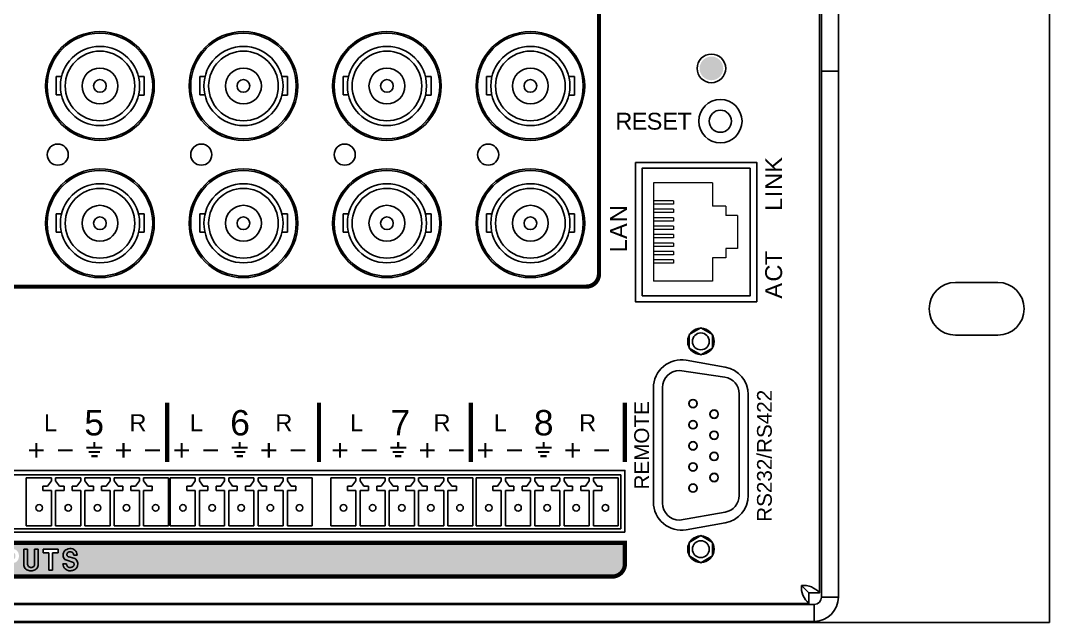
# Model space of a CAD drawing. Header units: inches. Extents: x 0.5 to 19.5, y 0.5 to 12.5.
# Drawn here: x 14.624 to 19.5, y 0.506 to 3.356 of the extents above; entities that cross this region are included whole.
import ezdxf
from ezdxf.enums import TextEntityAlignment as Align

# ---------------------------------------------------------------- set-up
doc = ezdxf.new("R2010")
doc.units = ezdxf.units.IN
doc.header["$MEASUREMENT"] = 0
doc.styles.add('CAD_SALES', font='ARIAL.TTF')

# ---------------------------------------------------------------- blocks, each defined once
blk = doc.blocks.new('8 AUDIO IN')
for p, q in [((-2.8706, 0.2715), (2.8706, 0.2715)), ((0.0529, 0.0295), (0.0529, 0.2575)), ((0.0529, 0.2575), (0.1719, 0.2575)), ((0.1719, 0.2431), (0.1719, 0.2575)), ((0.1919, 0.2575), (0.3109, 0.2575)), ((0.1919, 0.2575), (0.1919, 0.2431)), ((0.3109, 0.2431), (0.3109, 0.2575)), ((0.3309, 0.2575), (0.3309, 0.2431)), ((0.3309, 0.2575), (0.4499, 0.2575)), ((0.4499, 0.2431), (0.4499, 0.2575)), ((0.4699, 0.2575), (0.4699, 0.2431)), ((0.4699, 0.2575), (0.5889, 0.2575)), ((0.5889, 0.2431), (0.5889, 0.2575)), ((0.6089, 0.2575), (0.6089, 0.2431)), ((0.6089, 0.2575), (0.7269, 0.2575)), ((0.7269, 0.2575), (0.7269, 0.0295)), ((0.7344, 0.0295), (0.7344, 0.2575)), ((0.7344, 0.2575), (0.8534, 0.2575)), ((0.8534, 0.2431), (0.8534, 0.2575)), ((0.8734, 0.2575), (0.9924, 0.2575)), ((0.8734, 0.2575), (0.8734, 0.2431)), ((0.9924, 0.2431), (0.9924, 0.2575)), ((1.0124, 0.2575), (1.0124, 0.2431)), ((1.0124, 0.2575), (1.1314, 0.2575)), ((1.1314, 0.2431), (1.1314, 0.2575)), ((1.1514, 0.2575), (1.1514, 0.2431)), ((1.1514, 0.2575), (1.2704, 0.2575)), ((1.2704, 0.2431), (1.2704, 0.2575)), ((1.2904, 0.2575), (1.2904, 0.2431)), ((1.2904, 0.2575), (1.4084, 0.2575)), ((1.4084, 0.2575), (1.4084, 0.0295)), ((1.4954, 0.0295), (1.4954, 0.2575)), ((1.4954, 0.2575), (1.6144, 0.2575)), ((1.6144, 0.2431), (1.6144, 0.2575)), ((1.6344, 0.2575), (1.7534, 0.2575)), ((1.6344, 0.2575), (1.6344, 0.2431)), ((1.7534, 0.2431), (1.7534, 0.2575)), ((1.7734, 0.2575), (1.7734, 0.2431)), ((1.7734, 0.2575), (1.8924, 0.2575)), ((1.8924, 0.2431), (1.8924, 0.2575)), ((1.9124, 0.2575), (1.9124, 0.2431)), ((1.9124, 0.2575), (2.0314, 0.2575)), ((2.0314, 0.2431), (2.0314, 0.2575)), ((2.0514, 0.2575), (2.0514, 0.2431)), ((2.0514, 0.2575), (2.1694, 0.2575)), ((2.1694, 0.2575), (2.1694, 0.0295)), ((2.1844, 0.0295), (2.1844, 0.2575)), ((2.1844, 0.2575), (2.3034, 0.2575)), ((2.3034, 0.2431), (2.3034, 0.2575)), ((2.3234, 0.2575), (2.4424, 0.2575)), ((2.3234, 0.2575), (2.3234, 0.2431)), ((2.4424, 0.2431), (2.4424, 0.2575)), ((2.4624, 0.2575), (2.4624, 0.2431)), ((2.4624, 0.2575), (2.5814, 0.2575)), ((2.5814, 0.2431), (2.5814, 0.2575)), ((2.6014, 0.2575), (2.6014, 0.2431)), ((2.6014, 0.2575), (2.7204, 0.2575)), ((2.7204, 0.2431), (2.7204, 0.2575)), ((2.7404, 0.2575), (2.7404, 0.2431)), ((2.7404, 0.2575), (2.8584, 0.2575)), ((2.8584, 0.2575), (2.8584, 0.0295)), ((2.8706, 0.0155), (2.8706, 0.2715)), ((0.1319, 0.1974), (0.1319, 0.2174)), ((0.1319, 0.2174), (0.1539, 0.2174)), ((0.1719, 0.1974), (0.1319, 0.1974)), ((0.1539, 0.2174), (0.1719, 0.2431)), ((0.1719, 0.0295), (0.1719, 0.1974)), ((0.1919, 0.2431), (0.2099, 0.2174)), ((0.2319, 0.1974), (0.1919, 0.1974)), ((0.1919, 0.1974), (0.1919, 0.0295)), ((0.2099, 0.2174), (0.2319, 0.2174)), ((0.2319, 0.2174), (0.2319, 0.1974)), ((0.2709, 0.1974), (0.2709, 0.2174)), ((0.2709, 0.2174), (0.2929, 0.2174)), ((0.3109, 0.1974), (0.2709, 0.1974)), ((0.2929, 0.2174), (0.3109, 0.2431)), ((0.3109, 0.0295), (0.3109, 0.1974)), ((0.3309, 0.2431), (0.3489, 0.2174)), ((0.3709, 0.1974), (0.3309, 0.1974)), ((0.3309, 0.1974), (0.3309, 0.0295)), ((0.3489, 0.2174), (0.3709, 0.2174)), ((0.3709, 0.2174), (0.3709, 0.1974)), ((0.4099, 0.1974), (0.4099, 0.2174)), ((0.4099, 0.2174), (0.4319, 0.2174)), ((0.4499, 0.1974), (0.4099, 0.1974)), ((0.4319, 0.2174), (0.4499, 0.2431)), ((0.4499, 0.0295), (0.4499, 0.1974)), ((0.4699, 0.2431), (0.4879, 0.2174)), ((0.5099, 0.1974), (0.4699, 0.1974)), ((0.4699, 0.1974), (0.4699, 0.0295)), ((0.4879, 0.2174), (0.5099, 0.2174)), ((0.5099, 0.2174), (0.5099, 0.1974)), ((0.5489, 0.1974), (0.5489, 0.2174)), ((0.5489, 0.2174), (0.5709, 0.2174)), ((0.5889, 0.1974), (0.5489, 0.1974)), ((0.5709, 0.2174), (0.5889, 0.2431)), ((0.5889, 0.0295), (0.5889, 0.1974)), ((0.6089, 0.2431), (0.6269, 0.2174)), ((0.6489, 0.1974), (0.6089, 0.1974)), ((0.6089, 0.1974), (0.6089, 0.0295)), ((0.6269, 0.2174), (0.6489, 0.2174)), ((0.6489, 0.2174), (0.6489, 0.1974)), ((0.8134, 0.1974), (0.8134, 0.2174)), ((0.8134, 0.2174), (0.8354, 0.2174)), ((0.8534, 0.1974), (0.8134, 0.1974)), ((0.8354, 0.2174), (0.8534, 0.2431)), ((0.8534, 0.0295), (0.8534, 0.1974)), ((0.8734, 0.2431), (0.8914, 0.2174)), ((0.9134, 0.1974), (0.8734, 0.1974)), ((0.8734, 0.1974), (0.8734, 0.0295)), ((0.8914, 0.2174), (0.9134, 0.2174)), ((0.9134, 0.2174), (0.9134, 0.1974)), ((0.9524, 0.1974), (0.9524, 0.2174)), ((0.9524, 0.2174), (0.9744, 0.2174)), ((0.9924, 0.1974), (0.9524, 0.1974)), ((0.9744, 0.2174), (0.9924, 0.2431)), ((0.9924, 0.0295), (0.9924, 0.1974)), ((1.0124, 0.2431), (1.0304, 0.2174)), ((1.0524, 0.1974), (1.0124, 0.1974)), ((1.0124, 0.1974), (1.0124, 0.0295)), ((1.0304, 0.2174), (1.0524, 0.2174)), ((1.0524, 0.2174), (1.0524, 0.1974)), ((1.0914, 0.1974), (1.0914, 0.2174)), ((1.0914, 0.2174), (1.1134, 0.2174)), ((1.1314, 0.1974), (1.0914, 0.1974)), ((1.1134, 0.2174), (1.1314, 0.2431)), ((1.1314, 0.0295), (1.1314, 0.1974)), ((1.1514, 0.2431), (1.1694, 0.2174)), ((1.1914, 0.1974), (1.1514, 0.1974)), ((1.1514, 0.1974), (1.1514, 0.0295)), ((1.1694, 0.2174), (1.1914, 0.2174)), ((1.1914, 0.2174), (1.1914, 0.1974)), ((1.2304, 0.1974), (1.2304, 0.2174)), ((1.2304, 0.2174), (1.2524, 0.2174)), ((1.2704, 0.1974), (1.2304, 0.1974)), ((1.2524, 0.2174), (1.2704, 0.2431)), ((1.2704, 0.0295), (1.2704, 0.1974)), ((1.2904, 0.2431), (1.3084, 0.2174)), ((1.3304, 0.1974), (1.2904, 0.1974)), ((1.2904, 0.1974), (1.2904, 0.0295)), ((1.3084, 0.2174), (1.3304, 0.2174)), ((1.3304, 0.2174), (1.3304, 0.1974)), ((1.5744, 0.1974), (1.5744, 0.2174)), ((1.5744, 0.2174), (1.5964, 0.2174)), ((1.6144, 0.1974), (1.5744, 0.1974)), ((1.5964, 0.2174), (1.6144, 0.2431)), ((1.6144, 0.0295), (1.6144, 0.1974)), ((1.6344, 0.2431), (1.6524, 0.2174)), ((1.6744, 0.1974), (1.6344, 0.1974)), ((1.6344, 0.1974), (1.6344, 0.0295)), ((1.6524, 0.2174), (1.6744, 0.2174)), ((1.6744, 0.2174), (1.6744, 0.1974)), ((1.7134, 0.1974), (1.7134, 0.2174)), ((1.7134, 0.2174), (1.7354, 0.2174)), ((1.7534, 0.1974), (1.7134, 0.1974)), ((1.7354, 0.2174), (1.7534, 0.2431)), ((1.7534, 0.0295), (1.7534, 0.1974)), ((1.7734, 0.2431), (1.7914, 0.2174)), ((1.8134, 0.1974), (1.7734, 0.1974)), ((1.7734, 0.1974), (1.7734, 0.0295)), ((1.7914, 0.2174), (1.8134, 0.2174)), ((1.8134, 0.2174), (1.8134, 0.1974)), ((1.8524, 0.1974), (1.8524, 0.2174)), ((1.8524, 0.2174), (1.8744, 0.2174)), ((1.8924, 0.1974), (1.8524, 0.1974)), ((1.8744, 0.2174), (1.8924, 0.2431)), ((1.8924, 0.0295), (1.8924, 0.1974)), ((1.9124, 0.2431), (1.9304, 0.2174)), ((1.9524, 0.1974), (1.9124, 0.1974)), ((1.9124, 0.1974), (1.9124, 0.0295)), ((1.9304, 0.2174), (1.9524, 0.2174)), ((1.9524, 0.2174), (1.9524, 0.1974)), ((1.9914, 0.1974), (1.9914, 0.2174)), ((1.9914, 0.2174), (2.0134, 0.2174)), ((2.0314, 0.1974), (1.9914, 0.1974)), ((2.0134, 0.2174), (2.0314, 0.2431)), ((2.0314, 0.0295), (2.0314, 0.1974)), ((2.0514, 0.2431), (2.0694, 0.2174)), ((2.0914, 0.1974), (2.0514, 0.1974)), ((2.0514, 0.1974), (2.0514, 0.0295)), ((2.0694, 0.2174), (2.0914, 0.2174)), ((2.0914, 0.2174), (2.0914, 0.1974)), ((2.2634, 0.1974), (2.2634, 0.2174)), ((2.2634, 0.2174), (2.2854, 0.2174)), ((2.3034, 0.1974), (2.2634, 0.1974)), ((2.2854, 0.2174), (2.3034, 0.2431)), ((2.3034, 0.0295), (2.3034, 0.1974)), ((2.3234, 0.2431), (2.3414, 0.2174)), ((2.3634, 0.1974), (2.3234, 0.1974)), ((2.3234, 0.1974), (2.3234, 0.0295)), ((2.3414, 0.2174), (2.3634, 0.2174)), ((2.3634, 0.2174), (2.3634, 0.1974)), ((2.4024, 0.1974), (2.4024, 0.2174)), ((2.4024, 0.2174), (2.4244, 0.2174)), ((2.4424, 0.1974), (2.4024, 0.1974)), ((2.4244, 0.2174), (2.4424, 0.2431)), ((2.4424, 0.0295), (2.4424, 0.1974)), ((2.4624, 0.2431), (2.4804, 0.2174)), ((2.5024, 0.1974), (2.4624, 0.1974)), ((2.4624, 0.1974), (2.4624, 0.0295)), ((2.4804, 0.2174), (2.5024, 0.2174)), ((2.5024, 0.2174), (2.5024, 0.1974)), ((2.5414, 0.1974), (2.5414, 0.2174)), ((2.5414, 0.2174), (2.5634, 0.2174)), ((2.5814, 0.1974), (2.5414, 0.1974)), ((2.5634, 0.2174), (2.5814, 0.2431)), ((2.5814, 0.0295), (2.5814, 0.1974)), ((2.6014, 0.2431), (2.6194, 0.2174)), ((2.6414, 0.1974), (2.6014, 0.1974)), ((2.6014, 0.1974), (2.6014, 0.0295)), ((2.6194, 0.2174), (2.6414, 0.2174)), ((2.6414, 0.2174), (2.6414, 0.1974)), ((2.6804, 0.1974), (2.6804, 0.2174)), ((2.6804, 0.2174), (2.7024, 0.2174)), ((2.7204, 0.1974), (2.6804, 0.1974)), ((2.7024, 0.2174), (2.7204, 0.2431)), ((2.7204, 0.0295), (2.7204, 0.1974)), ((2.7404, 0.2431), (2.7584, 0.2174)), ((2.7804, 0.1974), (2.7404, 0.1974)), ((2.7404, 0.1974), (2.7404, 0.0295)), ((2.7584, 0.2174), (2.7804, 0.2174)), ((2.7804, 0.2174), (2.7804, 0.1974)), ((-2.8706, 0.0155), (2.8706, 0.0155)), ((0.1719, 0.0295), (0.0529, 0.0295)), ((0.3109, 0.0295), (0.1919, 0.0295)), ((0.4499, 0.0295), (0.3309, 0.0295)), ((0.5889, 0.0295), (0.4699, 0.0295)), ((0.7269, 0.0295), (0.6089, 0.0295)), ((0.8534, 0.0295), (0.7344, 0.0295)), ((0.9924, 0.0295), (0.8734, 0.0295)), ((1.1314, 0.0295), (1.0124, 0.0295)), ((1.2704, 0.0295), (1.1514, 0.0295)), ((1.4084, 0.0295), (1.2904, 0.0295)), ((1.6144, 0.0295), (1.4954, 0.0295)), ((1.7534, 0.0295), (1.6344, 0.0295)), ((1.8924, 0.0295), (1.7734, 0.0295)), ((2.0314, 0.0295), (1.9124, 0.0295)), ((2.1694, 0.0295), (2.0514, 0.0295)), ((2.3034, 0.0295), (2.1844, 0.0295)), ((2.4424, 0.0295), (2.3234, 0.0295)), ((2.5814, 0.0295), (2.4624, 0.0295)), ((2.7204, 0.0295), (2.6014, 0.0295)), ((2.8584, 0.0295), (2.7404, 0.0295))]:
    blk.add_line(p, q)
for centre in [(0.1139, 0.1155), (0.2519, 0.1155), (0.3899, 0.1155), (0.5279, 0.1155), (0.6659, 0.1155), (0.7954, 0.1155), (0.9334, 0.1155), (1.0714, 0.1155), (1.2094, 0.1155), (1.3474, 0.1155), (1.5564, 0.1155), (1.6944, 0.1155), (1.8324, 0.1155), (1.9704, 0.1155), (2.1084, 0.1155), (2.2454, 0.1155), (2.3834, 0.1155), (2.5214, 0.1155), (2.6594, 0.1155), (2.7974, 0.1155)]:
    blk.add_circle(centre, 0.0155)
blk = doc.blocks.new('BNC')
for p, q in [((-0.2075, 0.0445), (-0.1821, 0.0445)), ((-0.2075, -0.0425), (-0.2075, 0.0445)), ((0.182, 0.0451), (0.2093, 0.0451)), ((0.2093, 0.0451), (0.2093, -0.0427)), ((-0.1826, -0.0425), (-0.2075, -0.0425)), ((0.2093, -0.0427), (0.1826, -0.0427))]:
    blk.add_line(p, q)
for radius in [0.25, 0.1875, 0.165, 0.085, 0.03]:
    blk.add_circle((0, 0), radius)
blk = doc.blocks.new('A$C59155F85')
for p, q in [((8.42, -2.525), (8.42, -0.035)), ((8.5, -2.525), (8.5, -0.035)), ((8.5, -2.525), (8.42, -2.525))]:
    blk.add_line(p, q)
blk = doc.blocks.new('A$C5CC237B7')
for p, q in [((-8.385, 0.08), (8.385, 0.08)), ((-8.385, 0.08), (-8.385, 0)), ((-8.385, 0), (8.385, 0)), ((-8.5, -2.525), (-8.5, -0.035)), ((-8.5, -0.035), (-8.42, -0.035)), ((-8.42, -2.525), (-8.42, -0.035)), ((-8.5, -2.525), (-8.42, -2.525))]:
    blk.add_line(p, q)
for radius in [0.115, 0.035]:
    blk.add_arc((-8.385, -0.035), radius, 90, 180)
blk = doc.blocks.new('RS-232')
h = blk.add_hatch(color=256)
edge = h.paths.add_edge_path()
edge.add_arc((0.2894, 0.0372), 0.0199, 0, 360)
edge = h.paths.add_edge_path(flags=16)
edge.add_arc((0.2894, 0.0372), 0.015, 0, 360)
h = blk.add_hatch(color=256)
edge = h.paths.add_edge_path()
edge.add_arc((0.3894, 0.0372), 0.0199, 0, 360)
edge = h.paths.add_edge_path(flags=16)
edge.add_arc((0.3894, 0.0372), 0.015, 0, 360)
h = blk.add_hatch(color=256)
edge = h.paths.add_edge_path()
edge.add_arc((0.4894, 0.0372), 0.0199, 0, 360)
edge = h.paths.add_edge_path(flags=16)
edge.add_arc((0.4894, 0.0372), 0.015, 0, 360)
h = blk.add_hatch(color=256)
edge = h.paths.add_edge_path()
edge.add_arc((0.5894, 0.0372), 0.0199, 0, 360)
edge = h.paths.add_edge_path(flags=16)
edge.add_arc((0.5894, 0.0372), 0.015, 0, 360)
h = blk.add_hatch(color=256)
edge = h.paths.add_edge_path()
edge.add_arc((0.6894, 0.0372), 0.0199, 0, 360)
edge = h.paths.add_edge_path(flags=16)
edge.add_arc((0.6894, 0.0372), 0.015, 0, 360)
h = blk.add_hatch(color=256)
edge = h.paths.add_edge_path()
edge.add_arc((0.3394, -0.0628), 0.0199, 0, 360)
edge = h.paths.add_edge_path(flags=16)
edge.add_arc((0.3394, -0.0628), 0.015, 0, 360)
h = blk.add_hatch(color=256)
edge = h.paths.add_edge_path()
edge.add_arc((0.4394, -0.0628), 0.0199, 0, 360)
edge = h.paths.add_edge_path(flags=16)
edge.add_arc((0.4394, -0.0628), 0.015, 0, 360)
h = blk.add_hatch(color=256)
edge = h.paths.add_edge_path()
edge.add_arc((0.5394, -0.0628), 0.0199, 0, 360)
edge = h.paths.add_edge_path(flags=16)
edge.add_arc((0.5394, -0.0628), 0.015, 0, 360)
h = blk.add_hatch(color=256)
edge = h.paths.add_edge_path()
edge.add_arc((0.6394, -0.0628), 0.0199, 0, 360)
edge = h.paths.add_edge_path(flags=16)
edge.add_arc((0.6394, -0.0628), 0.015, 0, 360)
for p, q in [((0.218, 0.1816), (0.766, 0.1816)), ((0.138, 0.1016), (0.1756, -0.1156)), ((0.846, 0.1016), (0.8144, -0.1135)), ((0.2544, -0.1819), (0.7353, -0.1819))]:
    blk.add_line(p, q)
at = {"linetype": 'Continuous'}
for p, q in [((-0.0644, 0.0001), (-0.0322, 0.0558)), ((-0.0322, 0.0558), (0.0322, 0.0558)), ((0.0322, 0.0558), (0.0644, 0.0001)), ((0.9196, 0.0001), (0.9518, 0.0558)), ((0.9518, 0.0558), (1.0162, 0.0558)), ((1.0162, 0.0558), (1.0484, 0.0001)), ((-0.0321, -0.0557), (-0.0644, 0.0001)), ((0.0644, 0.0001), (0.0321, -0.0557)), ((0.9519, -0.0557), (0.9196, 0.0001)), ((1.0484, 0.0001), (1.0161, -0.0557)), ((0.0321, -0.0557), (-0.0321, -0.0557)), ((1.0161, -0.0557), (0.9519, -0.0557))]:
    blk.add_line(p, q, dxfattribs=at)
at = {"color": 0, "linetype": 'Continuous'}
for centre in [(0.2894, 0.0372), (0.3894, 0.0372), (0.4894, 0.0372), (0.5894, 0.0372), (0.6894, 0.0372), (0.3394, -0.0628), (0.4394, -0.0628), (0.5394, -0.0628), (0.6394, -0.0628)]:
    blk.add_circle(centre, 0.02, dxfattribs=at)
for centre in [(0, 0), (0.984, 0)]:
    blk.add_circle(centre, 0.04)
for centre, start, end in [((0.218, 0.1016), 90, 180), ((0.766, 0.1016), 0, 90), ((0.2544, -0.1019), 189.8164, 270), ((0.7353, -0.1019), 270, 351.6454)]:
    blk.add_arc(centre, 0.08, start, end)
blk = doc.blocks.new('RJ-45 F')
at = {"linetype": 'Continuous', "lineweight": 18}
for p, q in [((-0.233, -0.077), (-0.233, 0.2015)), ((0.233, 0.2015), (-0.233, 0.2015)), ((-0.148, 0.1065), (-0.148, 0.2015)), ((-0.132, 0.1065), (-0.132, 0.2015)), ((-0.108, 0.1065), (-0.108, 0.2015)), ((-0.092, 0.1065), (-0.092, 0.2015)), ((-0.068, 0.1065), (-0.068, 0.2015)), ((-0.052, 0.1065), (-0.052, 0.2015)), ((-0.028, 0.1065), (-0.028, 0.2015)), ((-0.012, 0.1065), (-0.012, 0.2015)), ((0.012, 0.1065), (0.012, 0.2015)), ((0.028, 0.1065), (0.028, 0.2015)), ((0.052, 0.1065), (0.052, 0.2015)), ((0.068, 0.1065), (0.068, 0.2015)), ((0.092, 0.1065), (0.092, 0.2015)), ((0.108, 0.1065), (0.108, 0.2015)), ((0.132, 0.1065), (0.132, 0.2015)), ((0.148, 0.1065), (0.148, 0.2015)), ((0.233, -0.077), (0.233, 0.2015)), ((-0.132, 0.1065), (-0.148, 0.1065)), ((-0.092, 0.1065), (-0.108, 0.1065)), ((-0.052, 0.1065), (-0.068, 0.1065)), ((-0.012, 0.1065), (-0.028, 0.1065)), ((0.028, 0.1065), (0.012, 0.1065)), ((0.068, 0.1065), (0.052, 0.1065)), ((0.108, 0.1065), (0.092, 0.1065)), ((0.148, 0.1065), (0.132, 0.1065)), ((-0.1225, -0.077), (-0.233, -0.077)), ((-0.1225, -0.1415), (-0.1225, -0.077)), ((0.233, -0.077), (0.1225, -0.077)), ((0.1225, -0.1415), (0.1225, -0.077)), ((-0.078, -0.1415), (-0.1225, -0.1415)), ((-0.078, -0.196), (-0.078, -0.1415)), ((0.078, -0.196), (0.078, -0.1415)), ((0.1225, -0.1415), (0.078, -0.1415)), ((0.078, -0.196), (-0.078, -0.196))]:
    blk.add_line(p, q, dxfattribs=at).dxf.unprotected_set("ltscale", 0)
at = {"color": 7, "linetype": 'Continuous'}
blk.add_lwpolyline([(-0.3025, 0.2558), (0.3025, 0.2558), (0.3025, -0.2558), (-0.3025, -0.2558)], close=True, dxfattribs=at)
blk = doc.blocks.new('LED - RED')
blk.add_hatch(color=1).paths.add_polyline_path([(-0.056, 0, 1), (0.056, 0, 1)])

msp = doc.modelspace()

# ---------------------------------------------------------------- hatches: boundary and pattern name
h = msp.add_hatch(color=256)
h.paths.add_polyline_path([(17.4279, 0.7233, 0.414214), (17.4879, 0.7833), (17.4879, 0.8833), (11.7079, 0.8833), (11.7079, 0.7833, 0.414214), (11.7679, 0.7233)])
h.paths.add_polyline_path([(14.2621, 0.8191, -0.095153), (14.269, 0.837, -0.091752), (14.2797, 0.8487, -0.082546), (14.2904, 0.8543, -0.162305), (14.312, 0.8543, -0.082546), (14.3227, 0.8487, -0.091752), (14.3334, 0.837, -0.083895), (14.3399, 0.8213, -0.120472), (14.3399, 0.7853, -0.096742), (14.3318, 0.7679, -0.103073), (14.3194, 0.7564, -0.131348), (14.3019, 0.7515, -0.133021), (14.2843, 0.7561, -0.102771), (14.2717, 0.7671, -0.097288), (14.2634, 0.7843, -0.113081)], flags=16)
h.paths.add_polyline_path([(14.3095, 0.8373, 0.008988), (14.3089, 0.8376, -0.007883)], flags=0)
h.paths.add_polyline_path([(14.3918, 0.7675, 0.008978), (14.3924, 0.7672, -0.007918)], flags=16)
h.paths.add_polyline_path([(14.4555, 0.8363), (14.4555, 0.8533), (14.5269, 0.8533), (14.5269, 0.8363), (14.4997, 0.8363), (14.4997, 0.7533), (14.4827, 0.7533), (14.4827, 0.8363)], flags=16)
h.paths.add_polyline_path([(14.5498, 0.8533), (14.5889, 0.8533, -0.145535), (14.601, 0.8502, -0.111039), (14.6093, 0.8423, -0.079512), (14.6142, 0.8322, -0.074652), (14.6159, 0.8208, -0.074652), (14.6142, 0.8094, -0.079512), (14.6093, 0.7993, -0.111039), (14.601, 0.7914, -0.145535), (14.5889, 0.7883), (14.5668, 0.7883), (14.5668, 0.7533), (14.5498, 0.7533)], flags=16)
h.paths.add_polyline_path([(14.5668, 0.8043), (14.5668, 0.8373), (14.5855, 0.8373, -0.124525), (14.5913, 0.8358, -0.095789), (14.5954, 0.8325, -0.091577), (14.5985, 0.8271, -0.084614), (14.5995, 0.8208, -0.084614), (14.5985, 0.8145, -0.091577), (14.5954, 0.8091, -0.095789), (14.5913, 0.8057, -0.124525), (14.5855, 0.8043)], flags=0)
h.paths.add_polyline_path([(14.6664, 0.7675, 0.008978), (14.6669, 0.7672, -0.007918)], flags=16)
h.paths.add_polyline_path([(14.73, 0.8363), (14.73, 0.8533), (14.8014, 0.8533), (14.8014, 0.8363), (14.7742, 0.8363), (14.7742, 0.7533), (14.7572, 0.7533), (14.7572, 0.8363)], flags=16)
h.paths.add_polyline_path([(14.8427, 0.7764, -0.009514), (14.8424, 0.7771, 0.010687)], flags=16)

# ---------------------------------------------------------------- linework, layer by layer
for p, q in [((14.6391, 0.8533), (14.6391, 0.7813)), ((14.6561, 0.8533), (14.6391, 0.8533)), ((14.6561, 0.7833), (14.6561, 0.8533)), ((14.6901, 0.8533), (14.6901, 0.7833)), ((14.7071, 0.8533), (14.6901, 0.8533)), ((14.7071, 0.7813), (14.7071, 0.8533)), ((14.73, 0.8533), (14.8014, 0.8533)), ((14.73, 0.8363), (14.73, 0.8533)), ((14.7572, 0.8363), (14.73, 0.8363)), ((14.7572, 0.7533), (14.7572, 0.8363)), ((14.7742, 0.8363), (14.7742, 0.7533)), ((14.8014, 0.8363), (14.7742, 0.8363)), ((14.8014, 0.8533), (14.8014, 0.8363)), ((14.8244, 0.7833), (14.8414, 0.7833)), ((14.8694, 0.7923), (14.8422, 0.8003)), ((14.8516, 0.8163), (14.8754, 0.8103)), ((14.8915, 0.8253), (14.8754, 0.8253)), ((14.7742, 0.7533), (14.7572, 0.7533)), ((18.3248, 0.6813), (18.3598, 0.6463))]:
    msp.add_line(p, q)
for points in [[(0.4998, 5.7263), (0.4998, 0.5063), (19.4998, 0.5063), (19.4998, 5.7263)], [(1.5898, 0.6463), (1.5898, 5.5863), (1.6398, 5.5863), (1.6398, 5.6363), (18.3598, 5.6363), (18.3598, 5.5863), (18.4098, 5.5863), (18.4098, 0.6463), (18.3598, 0.6463), (18.3598, 0.5963), (1.6398, 0.5963), (1.6398, 0.6463)], [(17.5378, 2.6846), (17.5378, 2.0246), (18.1128, 2.0246), (18.1128, 2.6846)], [(17.4879, 0.9333), (11.7079, 0.9333), (11.7079, 1.2263), (17.4879, 1.2263)]]:
    msp.add_lwpolyline(points, close=True)
at = {"const_width": 0.02}
for points in [[(12.0351, 2.0963), (17.3049, 2.0963, 0.414214), (17.3649, 2.1563), (17.3649, 5.4813, 0.414214), (17.3049, 5.5413), (11.7649, 5.5413, 0.414214), (11.7049, 5.4813), (11.7049, 2.1563, 0.414214), (11.7649, 2.0963)], [(11.7079, 0.8833), (11.7079, 0.7833, 0.414214), (11.7679, 0.7233), (17.4279, 0.7233, 0.414214), (17.4879, 0.7833), (17.4879, 0.8833)]]:
    msp.add_lwpolyline(points, format="xyb", close=True, dxfattribs=at)
for points in [[(19.0548, 1.8663, -1), (19.0548, 2.1163), (19.2548, 2.1163, -1), (19.2548, 1.8663)], [(17.6233, 1.6173), (17.6233, 1.0753, 0.466308), (17.7783, 0.9453), (17.9633, 0.9779, 0.36397), (18.0723, 1.1079), (18.0723, 1.5847, 0.36397), (17.9633, 1.7147), (17.7783, 1.7473, 0.466308)]]:
    msp.add_lwpolyline(points, format="xyb", close=True)
for points, const_width in [([(15.3179, 1.5463), (15.3179, 1.2663)], 0.02), ([(16.0379, 1.5463), (16.0379, 1.2663)], 0.02), ([(16.7579, 1.5463), (16.7579, 1.2663)], 0.02), ([(17.4879, 1.5463), (17.4879, 1.2663)], 0.02), ([(14.9734, 1.3613), (14.9734, 1.3337)], 0.01), ([(15.6624, 1.3613), (15.6624, 1.3337)], 0.01), ([(16.4134, 1.3613), (16.4134, 1.3337)], 0.01), ([(17.1024, 1.3613), (17.1024, 1.3337)], 0.01), ([(14.6628, 1.3213), (14.7328, 1.3213)], 0.01), ([(14.6978, 1.3563), (14.6978, 1.2863)], 0.01), ([(14.8006, 1.3213), (14.8706, 1.3213)], 0.01), ([(14.9354, 1.3337), (15.0114, 1.3337)], 0.01), ([(14.9469, 1.3137), (14.9999, 1.3137)], 0.01), ([(15.0762, 1.3213), (15.1462, 1.3213)], 0.01), ([(15.1112, 1.3563), (15.1112, 1.2863)], 0.01), ([(15.214, 1.3213), (15.284, 1.3213)], 0.01), ([(15.3518, 1.3213), (15.4218, 1.3213)], 0.01), ([(15.3868, 1.3563), (15.3868, 1.2863)], 0.01), ([(15.4896, 1.3213), (15.5596, 1.3213)], 0.01), ([(15.6244, 1.3337), (15.7004, 1.3337)], 0.01), ([(15.6359, 1.3137), (15.6889, 1.3137)], 0.01), ([(15.7652, 1.3213), (15.8352, 1.3213)], 0.01), ([(15.8002, 1.3563), (15.8002, 1.2863)], 0.01), ([(15.903, 1.3213), (15.973, 1.3213)], 0.01), ([(16.1028, 1.3213), (16.1728, 1.3213)], 0.01), ([(16.1378, 1.3563), (16.1378, 1.2863)], 0.01), ([(16.2406, 1.3213), (16.3106, 1.3213)], 0.01), ([(16.3754, 1.3337), (16.4514, 1.3337)], 0.01), ([(16.3869, 1.3137), (16.4399, 1.3137)], 0.01), ([(16.5162, 1.3213), (16.5862, 1.3213)], 0.01), ([(16.5512, 1.3563), (16.5512, 1.2863)], 0.01), ([(16.654, 1.3213), (16.724, 1.3213)], 0.01), ([(16.7918, 1.3213), (16.8618, 1.3213)], 0.01), ([(16.8268, 1.3563), (16.8268, 1.2863)], 0.01), ([(16.9296, 1.3213), (16.9996, 1.3213)], 0.01), ([(17.0644, 1.3337), (17.1404, 1.3337)], 0.01), ([(17.0759, 1.3137), (17.1289, 1.3137)], 0.01), ([(17.2052, 1.3213), (17.2752, 1.3213)], 0.01), ([(17.2402, 1.3563), (17.2402, 1.2863)], 0.01), ([(17.343, 1.3213), (17.413, 1.3213)], 0.01), ([(14.9585, 1.2937), (14.9883, 1.2937)], 0.01), ([(15.6475, 1.2937), (15.6773, 1.2937)], 0.01), ([(16.3985, 1.2937), (16.4283, 1.2937)], 0.01), ([(17.0875, 1.2937), (17.1173, 1.2937)], 0.01)]:
    msp.add_lwpolyline(points, dxfattribs=dict(const_width=const_width))
for centre, radius in [((14.9999, 3.0463), 0.2575), ((15.6799, 3.0463), 0.2575), ((16.3599, 3.0463), 0.2575), ((17.0399, 3.0463), 0.2575), ((17.8978, 3.1296), 0.068), ((17.9404, 2.8796), 0.1025), ((17.9404, 2.8796), 0.0525), ((14.7999, 2.7213), 0.05), ((15.4799, 2.7213), 0.05), ((16.1599, 2.7213), 0.05), ((16.8399, 2.7213), 0.05), ((14.9999, 2.3963), 0.2575), ((15.6799, 2.3963), 0.2575), ((16.3599, 2.3963), 0.2575), ((17.0399, 2.3963), 0.2575), ((17.8478, 1.837), 0.0625), ((17.8478, 0.853), 0.0625)]:
    msp.add_circle(centre, radius)
for centre, radius, start, end in [((14.8591, 0.8245), 0.0339, 159.7669, 180.2977), ((14.8553, 0.826), 0.0298, 137.5413, 159.9312), ((14.8514, 0.8295), 0.0245, 112.077, 137.5944), ((14.8596, 0.8111), 0.0447, 75.0499, 112.8676), ((14.857, 0.8278), 0.0136, 166.0502, 186.6251), ((14.8558, 0.8281), 0.0124, 144.3124, 166.2314), ((14.8541, 0.8294), 0.0103, 119.5387, 144.4178), ((14.8591, 0.8201), 0.0208, 93.383, 118.9965), ((14.859, 0.8205), 0.0204, 67.1525, 93.1133), ((14.8613, 0.8273), 0.0132, 41.6367, 65.1866), ((14.8639, 0.8299), 0.0254, 46.8041, 73.5232), ((14.8593, 0.8255), 0.0159, 20.8418, 41.6856), ((14.8574, 0.8247), 0.018, 1.796, 20.9735), ((14.8601, 0.8258), 0.031, 23.4295, 46.8193), ((14.8556, 0.8238), 0.036, 2.4315, 23.596), ((14.672, 0.7808), 0.0329, 179.1926, 197.7701), ((14.6743, 0.7837), 0.0182, 181.3223, 202.8367), ((14.6716, 0.7829), 0.0185, 340.6372, 1.2556), ((14.6737, 0.7816), 0.0334, 340.8555, 359.4851), ((14.8639, 0.7863), 0.0397, 184.4261, 203.7504), ((14.8541, 0.8249), 0.0289, 181.2205, 203.2758), ((14.8503, 0.8232), 0.0248, 203.0857, 227.5368), ((14.8472, 0.8198), 0.0202, 227.5289, 255.5993), ((14.8603, 0.7834), 0.0189, 180.2414, 199.3463), ((14.8564, 0.8276), 0.013, 186.4379, 207.6568), ((14.8546, 0.8267), 0.011, 207.5097, 231.2115), ((14.8534, 0.8252), 0.00912, 231.2415, 258.1873), ((14.8674, 0.7836), 0.00889, 52.7483, 76.9691), ((14.8664, 0.7823), 0.0105, 31.1173, 52.7161), ((14.87, 0.7872), 0.0237, 50.1448, 76.8046), ((14.8648, 0.7813), 0.0124, 11.814, 31.2133), ((14.8639, 0.7811), 0.0133, 353.4826, 11.9472), ((14.8668, 0.7834), 0.0287, 26.6877, 50.1267), ((14.8661, 0.7841), 0.0289, 4.7214, 24.9019), ((14.8652, 0.7839), 0.0299, 345.1425, 4.8869), ((14.6689, 0.7798), 0.0296, 197.6431, 217.5829), ((14.6652, 0.7768), 0.0249, 217.5147, 239.9163), ((14.6728, 0.7903), 0.0404, 240.1324, 269.7935), ((14.672, 0.7827), 0.0157, 202.6583, 226.419), ((14.6744, 0.7839), 0.0183, 223.6361, 245.731), ((14.6735, 0.782), 0.0162, 245.8525, 269.89), ((14.6725, 0.7903), 0.0404, 270.2065, 299.8676), ((14.6735, 0.782), 0.0162, 270.11, 294.1475), ((14.6725, 0.7839), 0.0183, 294.269, 316.3639), ((14.6736, 0.7821), 0.0163, 318.3795, 340.8065), ((14.6807, 0.7773), 0.025, 298.3528, 320.9519), ((14.677, 0.7804), 0.0298, 320.8916, 340.9805), ((14.8593, 0.7842), 0.0346, 203.6246, 224.8068), ((14.8552, 0.7802), 0.0288, 224.7791, 248.722), ((14.8584, 0.7826), 0.0169, 199.2118, 219.8657), ((14.859, 0.7932), 0.0424, 250.4184, 273.3949), ((14.8562, 0.7808), 0.0141, 219.8055, 243.1189), ((14.8589, 0.7873), 0.021, 244.5719, 267.688), ((14.8588, 0.787), 0.0207, 267.8855, 291.1953), ((14.8588, 0.7941), 0.0432, 273.5818, 296.2629), ((14.8579, 0.7892), 0.0231, 291.3226, 312.9789), ((14.866, 0.7803), 0.0111, 313.9047, 334.7546), ((14.8645, 0.781), 0.0128, 334.6411, 353.6185), ((14.8655, 0.7806), 0.0282, 296.0462, 322.9146), ((14.8605, 0.7845), 0.0345, 322.8007, 346.243), ((18.4229, 0.672), 0.0985, 174.5698, 230.1905), ((18.3342, 0.5832), 0.0985, 39.8095, 95.4302)]:
    msp.add_arc(centre, radius, start, end)

# ---------------------------------------------------------------- block references
for name, p in [('A$C59155F85', (9.9998, 5.6413)), ('BNC', (14.9999, 3.0463)), ('BNC', (15.6799, 3.0463)), ('BNC', (16.3599, 3.0463)), ('BNC', (17.0399, 3.0463)), ('LED - RED', (17.8978, 3.1296)), ('BNC', (14.9999, 2.3963)), ('BNC', (15.6799, 2.3963)), ('BNC', (16.3599, 2.3963)), ('BNC', (17.0399, 2.3963)), ('8 AUDIO IN', (14.5979, 0.9333))]:
    msp.add_blockref(name, p)
for name, p, rotation in [('A$C5CC237B7', (9.9999, 0.5913), 180), ('RJ-45 F', (17.8253, 2.3546), 90), ('RS-232', (17.8478, 0.853), 90)]:
    msp.add_blockref(name, p, dxfattribs=dict(rotation=rotation))

# ---------------------------------------------------------------- texts
at = {"color": 0, "style": 'CAD_SALES'}
for s, p in [('R', (17.4423, 2.8396)), ('E', (17.5198, 2.8396)), ('S', (17.5908, 2.8396)), ('E', (17.6651, 2.8396)), ('T', (17.7362, 2.8396))]:
    msp.add_text(s, height=0.08, dxfattribs=at).set_placement(p)
for s, height, p in [('K', 0.08, (18.2328, 2.6355)), ('N', 0.08, (18.2328, 2.5547)), ('I', 0.08, (18.2328, 2.5193)), ('L', 0.08, (18.2328, 2.4547)), ('T', 0.08, (18.2328, 2.1975)), ('C', 0.08, (18.2328, 2.12)), ('A', 0.08, (18.2328, 2.0392)), ('RS232/RS422', 0.07, (18.184, 0.9826)), ('REMOTE', 0.07, (17.6021, 1.1355))]:
    msp.add_text(s, height=height, rotation=90, dxfattribs=at).set_placement(p)
at = {"color": 0, "linetype": 'ByBlock', "style": 'CAD_SALES'}
for s, p in [('N', (17.4978, 2.4013)), ('A', (17.4978, 2.3219)), ('L', (17.4978, 2.2587))]:
    msp.add_text(s, height=0.08, rotation=90, dxfattribs=at).set_placement(p)
at = {"style": 'CAD_SALES'}
for s, height, p in [('5', 0.12, (14.9724, 1.3918)), ('6', 0.12, (15.6638, 1.3918)), ('7', 0.12, (16.4234, 1.3918)), ('8', 0.12, (17.1029, 1.3918)), ('L', 0.08, (14.7657, 1.4118)), ('R', 0.08, (15.1797, 1.4118)), ('L', 0.08, (15.4571, 1.4118)), ('R', 0.08, (15.8711, 1.4118)), ('L', 0.08, (16.2167, 1.4118)), ('R', 0.08, (16.6211, 1.4118)), ('L', 0.08, (16.8971, 1.4118)), ('R', 0.08, (17.3111, 1.4118))]:
    msp.add_text(s, height=height, dxfattribs=at).set_placement(p, align=Align.CENTER)

doc.saveas('drawing.dxf')
